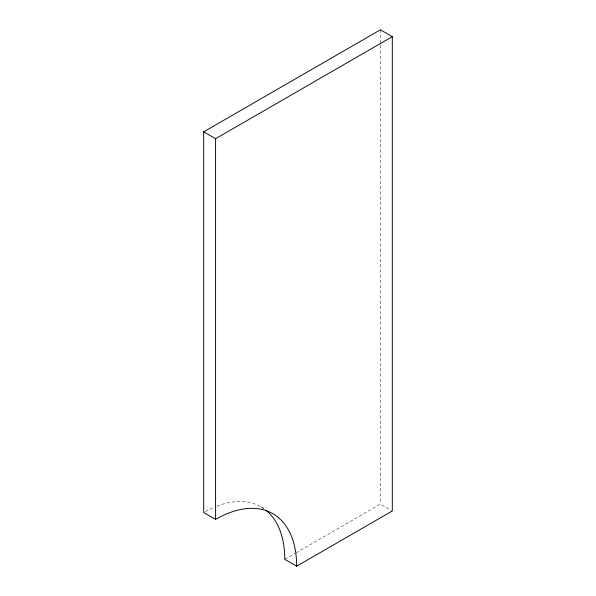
<?xml version="1.0" encoding="UTF-8"?>
<svg xmlns="http://www.w3.org/2000/svg" width="596" height="596" viewBox="0 0 596 596"><rect width="100%" height="100%" fill="white"/><g stroke="black" fill="none" stroke-linecap="round" stroke-linejoin="round"><path stroke-width="0.45" stroke-dasharray="2.98 2.23" d="M284.761 559.339L295.206 553.304M296.011 552.835L380.419 504.104L391.52 510.511M261.011 506.853L264.184 508.679M380.419 29.8L380.419 504.104M216.892 506.153A114.648 66.193 -60 0 1 263.931 508.716M205.315 511.606A114.648 66.193 -60 0 1 214.269 507.218"/><path stroke-width="0.89" d="M296.652 566.2A114.648 66.193 -60 0 0 215.581 519.392L203.69 512.53L203.69 131.835L380.419 29.8L392.31 36.661L392.31 510.966L296.652 566.2L284.761 559.339A114.648 66.193 -60 0 0 266.017 510.295M203.69 131.835L215.581 138.704L392.31 36.661M215.581 138.704L215.581 519.392"/></g></svg>
